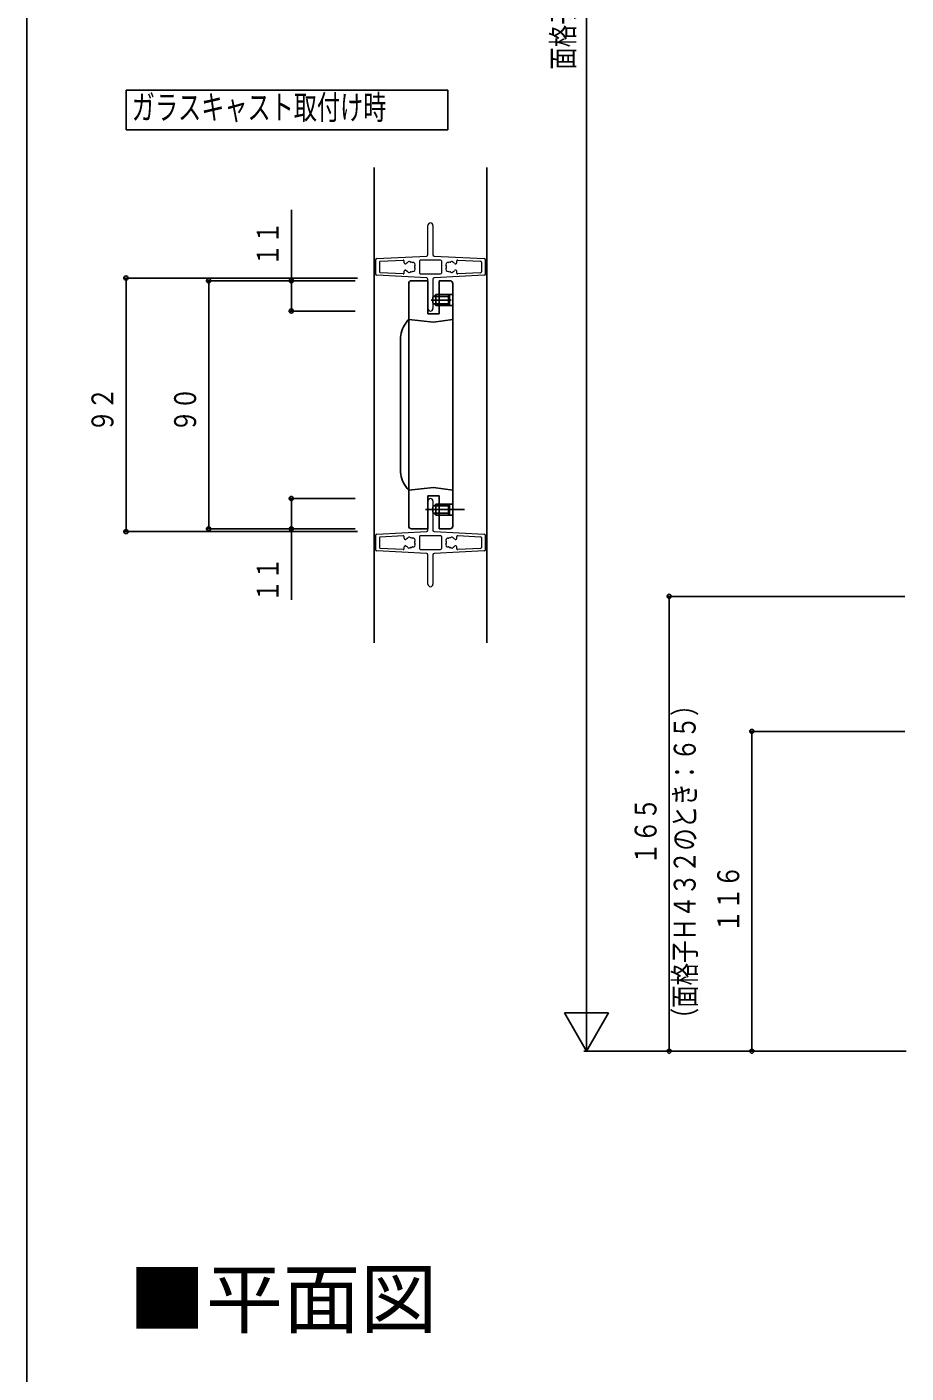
# Model space of a CAD drawing. Units: millimetres, scale not verified. Extents: x -693 to 693, y -1120 to 1122.
# Drawn here: x -693 to -373.8, y -106.8 to 381.6 of the extents above; entities that cross this region are included whole.
import ezdxf
from ezdxf.enums import TextEntityAlignment as Align

# ---------------------------------------------------------------- set-up
doc = ezdxf.new("R2010")
doc.units = ezdxf.units.MM
doc.header["$LTSCALE"] = 4
for name, color, linetype in [('0-1_USER1', 3, 'Continuous'), ('0-3_YKK_12', 2, 'Continuous'), ('0-4_YKK_13', 4, 'Continuous'), ('0-6_YKK_D', 6, 'Continuous'), ('0-7_YKK_ZWAK', 7, 'Continuous')]:
    doc.layers.add(name, color=color, linetype=linetype)
doc.layers.add('0-2_YKK_11', color=7, linetype='Continuous', lineweight=18)
doc.styles.add('ＭＳ ゴシック', font='')
doc.styles.get('ＭＳ ゴシック').set_extended_font_data('MS Gothic')

msp = doc.modelspace()

# ---------------------------------------------------------------- linework, layer by layer
at = {"layer": '0-1_USER1'}
for p, q in [((-657, 358.623), (-540.2, 358.623)), ((-657, 344.223), (-657, 358.623)), ((-540.2, 358.623), (-540.2, 344.223)), ((-540.2, 344.223), (-657, 344.223))]:
    msp.add_line(p, q, dxfattribs=at)
at = {"layer": '0-2_YKK_11'}
for p, q in [((-547.4, 298.981), (-547.4, 309.607)), ((-545.6, 309.607), (-545.6, 298.981)), ((-566.026, 297.531), (-547.874, 298.482)), ((-545.126, 298.482), (-526.974, 297.531)), ((-566.5, 297.032), (-566.5, 291.981)), ((-565, 296.299), (-565, 292.714)), ((-564.716, 296.599), (-556.416, 297.033)), ((-556.1, 296.057), (-556.1, 296.734)), ((-555.7, 295.657), (-555.561, 295.657)), ((-555.7, 293.357), (-555.561, 293.357)), ((-550.5, 296.707), (-550.5, 292.307)), ((-542.8, 297.007), (-550.2, 297.007)), ((-542.5, 296.707), (-542.5, 292.307)), ((-537.3, 295.657), (-537.439, 295.657)), ((-537.3, 293.357), (-537.439, 293.357)), ((-536.9, 296.057), (-536.9, 296.734)), ((-536.584, 297.033), (-528.284, 296.599)), ((-528, 296.299), (-528, 292.714)), ((-526.5, 291.981), (-526.5, 297.032)), ((-547.874, 290.531), (-566.026, 291.482)), ((-556.416, 291.98), (-564.716, 292.415)), ((-556.1, 292.28), (-556.1, 292.957)), ((-550.2, 292.007), (-542.8, 292.007)), ((-547.4, 279.407), (-547.4, 290.032)), ((-545.6, 290.032), (-545.6, 279.407)), ((-526.974, 291.482), (-545.126, 290.531)), ((-536.9, 292.28), (-536.9, 292.957)), ((-528.284, 292.415), (-536.584, 291.98)), ((-547.4, 198.981), (-547.4, 209.607)), ((-545.6, 209.607), (-545.6, 198.981)), ((-566.5, 197.032), (-566.5, 191.981)), ((-566.026, 197.531), (-547.874, 198.482)), ((-565, 196.299), (-565, 192.714)), ((-564.716, 196.599), (-556.416, 197.033)), ((-556.1, 196.057), (-556.1, 196.734)), ((-555.7, 195.657), (-555.561, 195.657)), ((-550.5, 196.707), (-550.5, 192.307)), ((-542.8, 197.007), (-550.2, 197.007)), ((-545.126, 198.482), (-526.974, 197.531)), ((-542.5, 196.707), (-542.5, 192.307)), ((-537.3, 195.657), (-537.439, 195.657)), ((-536.9, 196.057), (-536.9, 196.734)), ((-536.584, 197.033), (-528.284, 196.599)), ((-528, 196.299), (-528, 192.714)), ((-526.5, 191.981), (-526.5, 197.032)), ((-547.874, 190.531), (-566.026, 191.482)), ((-556.416, 191.98), (-564.716, 192.415)), ((-556.1, 192.28), (-556.1, 192.957)), ((-555.7, 193.357), (-555.561, 193.357)), ((-550.2, 192.007), (-542.8, 192.007)), ((-526.974, 191.482), (-545.126, 190.531)), ((-537.3, 193.357), (-537.439, 193.357)), ((-536.9, 192.28), (-536.9, 192.957)), ((-528.284, 192.415), (-536.584, 191.98)), ((-547.4, 179.407), (-547.4, 190.032)), ((-545.6, 190.032), (-545.6, 179.407))]:
    msp.add_line(p, q, dxfattribs=at)
for centre, radius, start, end in [((-546.5, 309.607), 0.9, 360, 180), ((-547.9, 298.981), 0.5, 272.99704, 360), ((-545.1, 298.981), 0.5, 180, 267.00296), ((-566, 297.032), 0.5, 92.99704, 180), ((-564.7, 296.299), 0.3, 92.99704, 180), ((-556.4, 296.734), 0.3, 360, 92.99704), ((-555.7, 296.057), 0.4, 180, 270), ((-555.7, 292.957), 0.4, 90, 180), ((-555.561, 296.057), 0.4, 270, 315.20717), ((-555.561, 292.957), 0.4, 44.79283, 90), ((-554, 294.507), 1.8, 116.2602, 135.20717), ((-554, 294.507), 1.8, 224.79283, 243.7398), ((-554.885, 296.3), 0.2, 296.2602, 333.1301), ((-554.26, 295.984), 0.5, 46.8699, 153.1301), ((-553.782, 296.495), 0.2, 226.8699, 263.7398), ((-554, 294.507), 1.8, 61.96926, 83.7398), ((-553.06, 296.272), 0.2, 241.96926, 287.70039), ((-552.771, 295.367), 0.75, 322.29961, 107.70039), ((-552.771, 293.646), 0.75, 252.29961, 37.70039), ((-552.02, 294.786), 0.2, 142.29961, 188.03074), ((-552.02, 294.227), 0.2, 171.96926, 217.70039), ((-554, 294.507), 1.8, 351.96926, 8.03074), ((-550.2, 296.707), 0.3, 90, 180), ((-542.8, 296.707), 0.3, 360, 90), ((-540.229, 295.367), 0.75, 72.29961, 217.70039), ((-540.229, 293.646), 0.75, 142.29961, 287.70039), ((-540.98, 294.786), 0.2, 351.96926, 37.70039), ((-540.98, 294.227), 0.2, 322.29961, 8.03074), ((-539, 294.507), 1.8, 171.96926, 188.03074), ((-539.94, 296.272), 0.2, 252.29961, 298.03074), ((-539, 294.507), 1.8, 96.2602, 118.03074), ((-539.218, 296.495), 0.2, 276.2602, 313.1301), ((-538.74, 295.984), 0.5, 26.8699, 133.1301), ((-538.115, 296.3), 0.2, 206.8699, 243.7398), ((-539, 294.507), 1.8, 44.79283, 63.7398), ((-539, 294.507), 1.8, 296.2602, 315.20717), ((-537.439, 296.057), 0.4, 224.79283, 270), ((-537.439, 292.957), 0.4, 90, 135.20717), ((-537.3, 296.057), 0.4, 270, 360), ((-537.3, 292.957), 0.4, 0, 90), ((-536.6, 296.734), 0.3, 87.00296, 180), ((-528.3, 296.299), 0.3, 360, 87.00296), ((-527, 297.032), 0.5, 360, 87.00296), ((-566, 291.981), 0.5, 180, 267.00296), ((-564.7, 292.714), 0.3, 180, 267.00296), ((-556.4, 292.28), 0.3, 267.00296, 0), ((-554.885, 292.713), 0.2, 26.8699, 63.7398), ((-554.26, 293.029), 0.5, 206.8699, 313.1301), ((-553.782, 292.519), 0.2, 96.2602, 133.1301), ((-554, 294.507), 1.8, 276.2602, 298.03074), ((-553.06, 292.741), 0.2, 72.29961, 118.03074), ((-550.2, 292.307), 0.3, 180, 270), ((-547.9, 290.032), 0.5, 360, 87.00296), ((-545.1, 290.032), 0.5, 92.99704, 180), ((-542.8, 292.307), 0.3, 270, 0), ((-539.94, 292.741), 0.2, 61.96926, 107.70039), ((-539, 294.507), 1.8, 241.96926, 263.7398), ((-539.218, 292.519), 0.2, 46.8699, 83.7398), ((-538.74, 293.029), 0.5, 226.8699, 333.1301), ((-538.115, 292.713), 0.2, 116.2602, 153.1301), ((-536.6, 292.28), 0.3, 180, 272.99704), ((-528.3, 292.714), 0.3, 272.99704, 360), ((-527, 291.981), 0.5, 272.99704, 360), ((-546.5, 279.407), 0.9, 180, 360), ((-546.5, 209.607), 0.9, 0, 180), ((-566, 197.032), 0.5, 92.99704, 180), ((-564.7, 196.299), 0.3, 92.99704, 180), ((-556.4, 196.734), 0.3, 360, 92.99704), ((-555.7, 196.057), 0.4, 180, 270), ((-555.561, 196.057), 0.4, 270, 315.20717), ((-554, 194.507), 1.8, 116.2602, 135.20717), ((-554.885, 196.3), 0.2, 296.2602, 333.1301), ((-554.26, 195.984), 0.5, 46.8699, 153.1301), ((-553.782, 196.495), 0.2, 226.8699, 263.7398), ((-554, 194.507), 1.8, 61.96926, 83.7398), ((-553.06, 196.272), 0.2, 241.96926, 287.70039), ((-552.771, 195.367), 0.75, 322.29961, 107.70039), ((-550.2, 196.707), 0.3, 90, 180), ((-547.9, 198.981), 0.5, 272.99704, 360), ((-545.1, 198.981), 0.5, 180, 267.00296), ((-542.8, 196.707), 0.3, 360, 90), ((-540.229, 195.367), 0.75, 72.29961, 217.70039), ((-539.94, 196.272), 0.2, 252.29961, 298.03074), ((-539, 194.507), 1.8, 96.2602, 118.03074), ((-539.218, 196.495), 0.2, 276.2602, 313.1301), ((-538.74, 195.984), 0.5, 26.8699, 133.1301), ((-538.115, 196.3), 0.2, 206.8699, 243.7398), ((-539, 194.507), 1.8, 44.79283, 63.7398), ((-537.439, 196.057), 0.4, 224.79283, 270), ((-537.3, 196.057), 0.4, 270, 360), ((-536.6, 196.734), 0.3, 87.00296, 180), ((-528.3, 196.299), 0.3, 360, 87.00296), ((-527, 197.032), 0.5, 360, 87.00296), ((-566, 191.981), 0.5, 180, 267.00296), ((-564.7, 192.714), 0.3, 180, 267.00296), ((-556.4, 192.28), 0.3, 267.00296, 0), ((-555.7, 192.957), 0.4, 90, 180), ((-555.561, 192.957), 0.4, 44.79283, 90), ((-554, 194.507), 1.8, 224.79283, 243.7398), ((-554.885, 192.713), 0.2, 26.8699, 63.7398), ((-554.26, 193.029), 0.5, 206.8699, 313.1301), ((-553.782, 192.519), 0.2, 96.2602, 133.1301), ((-554, 194.507), 1.8, 276.2602, 298.03074), ((-553.06, 192.741), 0.2, 72.29961, 118.03074), ((-552.771, 193.646), 0.75, 252.29961, 37.70039), ((-552.02, 194.786), 0.2, 142.29961, 188.03074), ((-552.02, 194.227), 0.2, 171.96926, 217.70039), ((-554, 194.507), 1.8, 351.96926, 8.03074), ((-550.2, 192.307), 0.3, 180, 270), ((-547.9, 190.032), 0.5, 360, 87.00296), ((-545.1, 190.032), 0.5, 92.99704, 180), ((-542.8, 192.307), 0.3, 270, 0), ((-540.229, 193.646), 0.75, 142.29961, 287.70039), ((-540.98, 194.786), 0.2, 351.96926, 37.70039), ((-540.98, 194.227), 0.2, 322.29961, 8.03074), ((-539, 194.507), 1.8, 171.96926, 188.03074), ((-539.94, 192.741), 0.2, 61.96926, 107.70039), ((-539, 194.507), 1.8, 241.96926, 263.7398), ((-539.218, 192.519), 0.2, 46.8699, 83.7398), ((-538.74, 193.029), 0.5, 226.8699, 333.1301), ((-538.115, 192.713), 0.2, 116.2602, 153.1301), ((-539, 194.507), 1.8, 296.2602, 315.20717), ((-537.439, 192.957), 0.4, 90, 135.20717), ((-537.3, 192.957), 0.4, 360, 90), ((-536.6, 192.28), 0.3, 180, 272.99704), ((-528.3, 192.714), 0.3, 272.99704, 360), ((-527, 191.981), 0.5, 272.99704, 360), ((-546.5, 179.407), 0.9, 180, 0)]:
    msp.add_arc(centre, radius, start, end, dxfattribs=at)
at = {"layer": '0-3_YKK_12'}
for p, q in [((-567, 330.55), (-567, 158.119)), ((-526, 330.55), (-526, 158.119))]:
    msp.add_line(p, q, dxfattribs=at)
at = {"layer": '0-4_YKK_13'}
for p, q in [((-554.4, 288.507), (-554.4, 200.507)), ((-547.4, 289.507), (-553.4, 289.507)), ((-547.4, 289.507), (-547.4, 277.507)), ((-539.4, 289.507), (-543.4, 289.507)), ((-543.4, 289.507), (-543.4, 277.507)), ((-538.4, 200.507), (-538.4, 288.507)), ((-545.6, 283.507), (-544.6, 284.507)), ((-545.6, 283.507), (-545.6, 281.507)), ((-545.254, 283.852), (-543.4, 283.852)), ((-543.4, 284.507), (-544.6, 284.507)), ((-544.6, 280.507), (-544.6, 284.507)), ((-543.4, 283.852), (-539.6, 283.852)), ((-539.6, 284.107), (-540, 284.507)), ((-540, 284.507), (-540, 280.507)), ((-539.6, 280.907), (-539.6, 284.107)), ((-539.041, 282.507), (-546.227, 282.507)), ((-545.6, 281.507), (-544.6, 280.507)), ((-545.254, 281.161), (-543.4, 281.161)), ((-544.6, 280.507), (-543.4, 280.507)), ((-543.4, 281.161), (-539.6, 281.161)), ((-543.4, 280.507), (-540, 280.507)), ((-543.4, 280.507), (-538.4, 280.507)), ((-539.6, 280.907), (-540, 280.507)), ((-554.4, 275.507), (-545.4, 274.507)), ((-543.4, 277.507), (-547.4, 277.507)), ((-545.4, 274.507), (-538.4, 275.507)), ((-557.4, 220.816), (-557.4, 268.197)), ((-554.4, 213.507), (-545.4, 214.507)), ((-547.4, 211.507), (-547.4, 199.507)), ((-543.4, 211.507), (-547.4, 211.507)), ((-545.4, 214.507), (-538.4, 213.507)), ((-543.4, 211.507), (-543.4, 199.507)), ((-534.102, 206.507), (-548.348, 206.507)), ((-545.6, 207.507), (-544.6, 208.507)), ((-545.6, 205.507), (-545.6, 207.507)), ((-545.6, 205.507), (-544.6, 204.507)), ((-545.254, 207.852), (-543.4, 207.852)), ((-545.254, 205.161), (-543.4, 205.161)), ((-544.6, 208.507), (-544.6, 204.507)), ((-544.6, 208.507), (-543.4, 208.507)), ((-543.4, 208.507), (-540, 208.507)), ((-543.4, 208.507), (-538.4, 208.507)), ((-543.4, 207.852), (-539.6, 207.852)), ((-543.4, 205.161), (-539.6, 205.161)), ((-540, 204.507), (-540, 208.507)), ((-539.6, 208.107), (-540, 208.507)), ((-539.6, 208.107), (-539.6, 204.907)), ((-543.4, 204.507), (-544.6, 204.507)), ((-540, 204.507), (-543.4, 204.507)), ((-543.4, 204.507), (-538.4, 204.507)), ((-539.6, 204.907), (-540, 204.507)), ((-553.4, 199.507), (-547.4, 199.507)), ((-543.4, 199.507), (-539.4, 199.507))]:
    msp.add_line(p, q, dxfattribs=at)
msp.add_lwpolyline([(-540, 284.507), (-543.4, 284.507), (-538.4, 284.507)], dxfattribs=at)
for centre, radius, start, end in [((-553.4, 288.507), 1, 90, 180), ((-539.4, 288.507), 1, 0, 90), ((-547.4, 268.197), 10, 143.68296, 180), ((-515.17, 244.507), 50, 141.68387, 143.68296), ((-547.4, 220.816), 10, 180, 216.317), ((-515.17, 244.507), 50, 216.31704, 218.31614), ((-553.4, 200.507), 1, 180, 270), ((-539.4, 200.507), 1, 270, 0)]:
    msp.add_arc(centre, radius, start, end, dxfattribs=at)
at = {"layer": '0-6_YKK_D'}
for p, q in [((-489.842, 841.993), (-489.842, 9.993)), ((-597, 278.507), (-597, 315.307)), ((-573, 290.507), (-658, 290.507)), ((-657, 198.507), (-657, 290.507)), ((-573.864, 289.507), (-628, 289.507)), ((-627, 289.507), (-627, 199.507)), ((-573.864, 289.507), (-598, 289.507)), ((-573.864, 278.507), (-598, 278.507)), ((-573.864, 210.507), (-598, 210.507)), ((-597, 210.507), (-597, 173.707)), ((-573, 198.507), (-658, 198.507)), ((-573.864, 199.507), (-628, 199.507)), ((-573.864, 199.507), (-598, 199.507)), ((-374.273, 174.993), (-460.842, 174.993)), ((-459.842, 9.993), (-459.842, 174.993)), ((-374.274, 125.993), (-430.842, 125.993)), ((-429.842, 9.993), (-429.842, 125.993)), ((-489.842, 9.993), (-497.842, 23.85)), ((-481.842, 23.849), (-497.842, 23.849)), ((-489.842, 9.993), (-481.842, 23.85)), ((-373.842, 9.993), (-490.842, 9.993)), ((-374.273, 9.993), (-460.842, 9.993)), ((-374.274, 9.993), (-430.842, 9.993))]:
    msp.add_line(p, q, dxfattribs=at)
for centre, start, end in [((-657, 290.507), 0, 180), ((-657, 290.507), 180, 0), ((-627, 289.507), 0, 180), ((-627, 289.507), 180, 0), ((-597, 289.507), 0, 180), ((-597, 289.507), 180, 0), ((-597, 278.507), 0, 180), ((-597, 278.507), 180, 0), ((-597, 210.507), 0, 180), ((-597, 210.507), 180, 0), ((-657, 198.507), 0, 180), ((-657, 198.507), 180, 0), ((-627, 199.507), 0, 180), ((-627, 199.507), 180, 0), ((-597, 199.507), 0, 180), ((-597, 199.507), 180, 0), ((-459.842, 174.993), 0, 180), ((-459.842, 174.993), 180, 0), ((-429.842, 125.993), 0, 180), ((-429.842, 125.993), 180, 0), ((-459.842, 9.993), 0, 180), ((-459.842, 9.993), 180, 0), ((-429.842, 9.993), 0, 180), ((-429.842, 9.993), 180, 0)]:
    msp.add_arc(centre, 0.75, start, end, dxfattribs=at)
at = {"layer": '0-7_YKK_ZWAK'}
msp.add_line((-693, -1120), (-693, 1064), dxfattribs=at)

# ---------------------------------------------------------------- texts
at = {"layer": '0-1_USER1', "style": 'ＭＳ ゴシック', "width": 0.7}
msp.add_text('ガラスキャスト取付け時', height=8.798, dxfattribs=at).set_placement((-654.933, 345.423), align=Align.BOTTOM_LEFT)
at = {"layer": '0-1_USER1', "style": 'ＭＳ ゴシック'}
msp.add_text('■平面図', height=20.53, dxfattribs=at).set_placement((-656.048, -96.325), align=Align.BOTTOM_LEFT)
at = {"layer": '0-6_YKK_D', "style": 'ＭＳ ゴシック', "width": 0.75}
for s, p in [('面格子Ｈ＝サッシＨ＋６２', (-492.042, 366.066)), ('１１', (-599.2, 294.78)), ('９２', (-659.2, 234.58)), ('９０', (-629.2, 234.58)), ('１１', (-599.2, 172.86)), ('（面格子Ｈ４３２のとき：６５）', (-447.842, 17.566)), ('１６５', (-462.042, 77.566)), ('１１６', (-432.042, 53.066))]:
    msp.add_text(s, height=7.962, rotation=90, dxfattribs=at).set_placement(p, align=Align.BOTTOM_LEFT)

doc.saveas('drawing.dxf')
